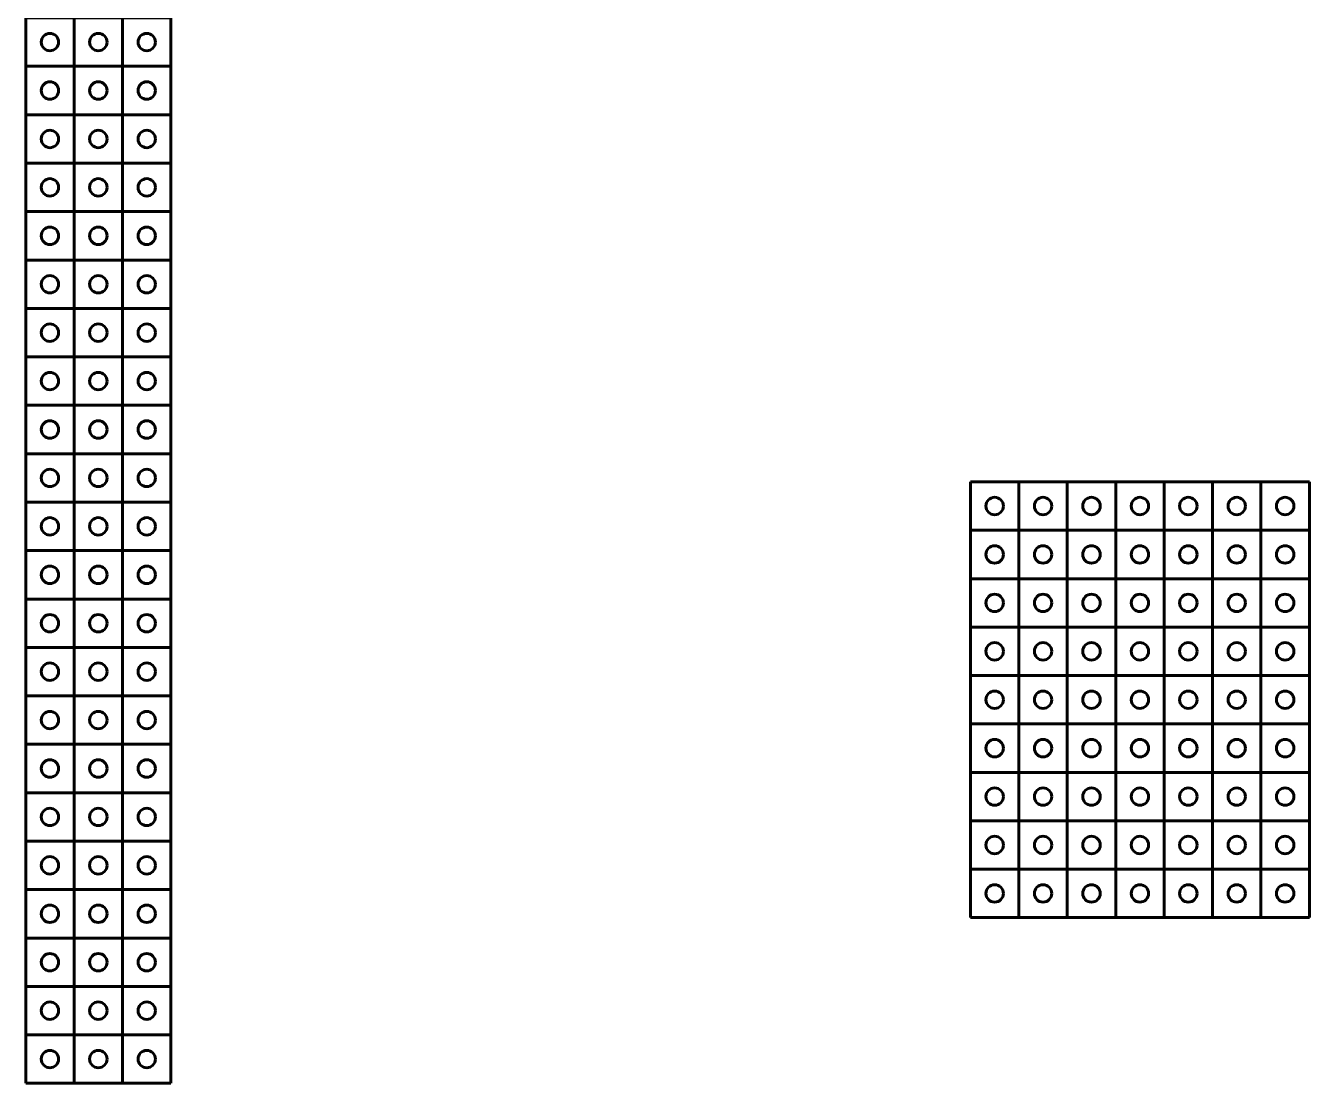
# Model space of a CAD drawing. Header units: millimetres. Extents: x -1927 to 2668, y -5887 to -3281.
# Drawn here: x 1338 to 2664, y -5471 to -4379 of the extents above; entities that cross this region are included whole.
import ezdxf

# ---------------------------------------------------------------- set-up
doc = ezdxf.new("R2010")
doc.units = ezdxf.units.MM
doc.linetypes.add('K5LT_BASIC', pattern=[0])

# ---------------------------------------------------------------- blocks, each defined once
blk = doc.blocks.new('U797')
at = {"color": 150, "linetype": 'K5LT_BASIC', "lineweight": 60, "true_color": 0x0080ff}
for p, q in [((1488, -3370.7), (1338, -3370.7)), ((1338, -3370.7), (1338, -5470.7)), ((1488, -5470.7), (1488, -3370.7)), ((1338, -5470.7), (1488, -5470.7))]:
    blk.add_line(p, q, dxfattribs=at)
blk = doc.blocks.new('U798')
at = {"color": 150, "linetype": 'K5LT_BASIC', "lineweight": 60, "true_color": 0x0080ff}
for p, q in [((1388, -5420.7), (1338, -5420.7)), ((1338, -5420.7), (1338, -5470.7)), ((1388, -5470.7), (1388, -5420.7)), ((1338, -5470.7), (1388, -5470.7))]:
    blk.add_line(p, q, dxfattribs=at)
blk = doc.blocks.new('U799')
at = {"color": 150, "linetype": 'K5LT_BASIC', "lineweight": 60, "true_color": 0x0080ff}
for p, q in [((1388, -5370.7), (1338, -5370.7)), ((1338, -5370.7), (1338, -5420.7)), ((1388, -5420.7), (1388, -5370.7)), ((1338, -5420.7), (1388, -5420.7))]:
    blk.add_line(p, q, dxfattribs=at)
blk = doc.blocks.new('U800')
at = {"color": 150, "linetype": 'K5LT_BASIC', "lineweight": 60, "true_color": 0x0080ff}
for p, q in [((1388, -5320.7), (1338, -5320.7)), ((1338, -5320.7), (1338, -5370.7)), ((1388, -5370.7), (1388, -5320.7)), ((1338, -5370.7), (1388, -5370.7))]:
    blk.add_line(p, q, dxfattribs=at)
blk = doc.blocks.new('U801')
at = {"color": 150, "linetype": 'K5LT_BASIC', "lineweight": 60, "true_color": 0x0080ff}
for p, q in [((1388, -5270.7), (1338, -5270.7)), ((1338, -5270.7), (1338, -5320.7)), ((1388, -5320.7), (1388, -5270.7)), ((1338, -5320.7), (1388, -5320.7))]:
    blk.add_line(p, q, dxfattribs=at)
blk = doc.blocks.new('U802')
at = {"color": 150, "linetype": 'K5LT_BASIC', "lineweight": 60, "true_color": 0x0080ff}
for p, q in [((1388, -5220.7), (1338, -5220.7)), ((1338, -5220.7), (1338, -5270.7)), ((1388, -5270.7), (1388, -5220.7)), ((1338, -5270.7), (1388, -5270.7))]:
    blk.add_line(p, q, dxfattribs=at)
blk = doc.blocks.new('U803')
at = {"color": 150, "linetype": 'K5LT_BASIC', "lineweight": 60, "true_color": 0x0080ff}
for p, q in [((1388, -5170.7), (1338, -5170.7)), ((1338, -5170.7), (1338, -5220.7)), ((1388, -5220.7), (1388, -5170.7)), ((1338, -5220.7), (1388, -5220.7))]:
    blk.add_line(p, q, dxfattribs=at)
blk = doc.blocks.new('U804')
at = {"color": 150, "linetype": 'K5LT_BASIC', "lineweight": 60, "true_color": 0x0080ff}
for p, q in [((1388, -5120.7), (1338, -5120.7)), ((1338, -5120.7), (1338, -5170.7)), ((1388, -5170.7), (1388, -5120.7)), ((1338, -5170.7), (1388, -5170.7))]:
    blk.add_line(p, q, dxfattribs=at)
blk = doc.blocks.new('U805')
at = {"color": 150, "linetype": 'K5LT_BASIC', "lineweight": 60, "true_color": 0x0080ff}
for p, q in [((1388, -5070.7), (1338, -5070.7)), ((1338, -5070.7), (1338, -5120.7)), ((1388, -5120.7), (1388, -5070.7)), ((1338, -5120.7), (1388, -5120.7))]:
    blk.add_line(p, q, dxfattribs=at)
blk = doc.blocks.new('U806')
at = {"color": 150, "linetype": 'K5LT_BASIC', "lineweight": 60, "true_color": 0x0080ff}
for p, q in [((1388, -5020.7), (1338, -5020.7)), ((1338, -5020.7), (1338, -5070.7)), ((1388, -5070.7), (1388, -5020.7)), ((1338, -5070.7), (1388, -5070.7))]:
    blk.add_line(p, q, dxfattribs=at)
blk = doc.blocks.new('U807')
at = {"color": 150, "linetype": 'K5LT_BASIC', "lineweight": 60, "true_color": 0x0080ff}
for p, q in [((1388, -4970.7), (1338, -4970.7)), ((1338, -4970.7), (1338, -5020.7)), ((1388, -5020.7), (1388, -4970.7)), ((1338, -5020.7), (1388, -5020.7))]:
    blk.add_line(p, q, dxfattribs=at)
blk = doc.blocks.new('U808')
at = {"color": 150, "linetype": 'K5LT_BASIC', "lineweight": 60, "true_color": 0x0080ff}
for p, q in [((1388, -4920.7), (1338, -4920.7)), ((1338, -4920.7), (1338, -4970.7)), ((1388, -4970.7), (1388, -4920.7)), ((1338, -4970.7), (1388, -4970.7))]:
    blk.add_line(p, q, dxfattribs=at)
blk = doc.blocks.new('U809')
at = {"color": 150, "linetype": 'K5LT_BASIC', "lineweight": 60, "true_color": 0x0080ff}
for p, q in [((1388, -4870.7), (1338, -4870.7)), ((1338, -4870.7), (1338, -4920.7)), ((1388, -4920.7), (1388, -4870.7)), ((1338, -4920.7), (1388, -4920.7))]:
    blk.add_line(p, q, dxfattribs=at)
blk = doc.blocks.new('U810')
at = {"color": 150, "linetype": 'K5LT_BASIC', "lineweight": 60, "true_color": 0x0080ff}
for p, q in [((1388, -4820.7), (1338, -4820.7)), ((1338, -4820.7), (1338, -4870.7)), ((1388, -4870.7), (1388, -4820.7)), ((1338, -4870.7), (1388, -4870.7))]:
    blk.add_line(p, q, dxfattribs=at)
blk = doc.blocks.new('U811')
at = {"color": 150, "linetype": 'K5LT_BASIC', "lineweight": 60, "true_color": 0x0080ff}
for p, q in [((1388, -4770.7), (1338, -4770.7)), ((1338, -4770.7), (1338, -4820.7)), ((1388, -4820.7), (1388, -4770.7)), ((1338, -4820.7), (1388, -4820.7))]:
    blk.add_line(p, q, dxfattribs=at)
blk = doc.blocks.new('U812')
at = {"color": 150, "linetype": 'K5LT_BASIC', "lineweight": 60, "true_color": 0x0080ff}
for p, q in [((1388, -4720.7), (1338, -4720.7)), ((1338, -4720.7), (1338, -4770.7)), ((1388, -4770.7), (1388, -4720.7)), ((1338, -4770.7), (1388, -4770.7))]:
    blk.add_line(p, q, dxfattribs=at)
blk = doc.blocks.new('U813')
at = {"color": 150, "linetype": 'K5LT_BASIC', "lineweight": 60, "true_color": 0x0080ff}
for p, q in [((1388, -4670.7), (1338, -4670.7)), ((1338, -4670.7), (1338, -4720.7)), ((1388, -4720.7), (1388, -4670.7)), ((1338, -4720.7), (1388, -4720.7))]:
    blk.add_line(p, q, dxfattribs=at)
blk = doc.blocks.new('U814')
at = {"color": 150, "linetype": 'K5LT_BASIC', "lineweight": 60, "true_color": 0x0080ff}
for p, q in [((1388, -4620.7), (1338, -4620.7)), ((1338, -4620.7), (1338, -4670.7)), ((1388, -4670.7), (1388, -4620.7)), ((1338, -4670.7), (1388, -4670.7))]:
    blk.add_line(p, q, dxfattribs=at)
blk = doc.blocks.new('U815')
at = {"color": 150, "linetype": 'K5LT_BASIC', "lineweight": 60, "true_color": 0x0080ff}
for p, q in [((1388, -4570.7), (1338, -4570.7)), ((1338, -4570.7), (1338, -4620.7)), ((1388, -4620.7), (1388, -4570.7)), ((1338, -4620.7), (1388, -4620.7))]:
    blk.add_line(p, q, dxfattribs=at)
blk = doc.blocks.new('U816')
at = {"color": 150, "linetype": 'K5LT_BASIC', "lineweight": 60, "true_color": 0x0080ff}
for p, q in [((1388, -4520.7), (1338, -4520.7)), ((1338, -4520.7), (1338, -4570.7)), ((1388, -4570.7), (1388, -4520.7)), ((1338, -4570.7), (1388, -4570.7))]:
    blk.add_line(p, q, dxfattribs=at)
blk = doc.blocks.new('U817')
at = {"color": 150, "linetype": 'K5LT_BASIC', "lineweight": 60, "true_color": 0x0080ff}
for p, q in [((1388, -4470.7), (1338, -4470.7)), ((1338, -4470.7), (1338, -4520.7)), ((1388, -4520.7), (1388, -4470.7)), ((1338, -4520.7), (1388, -4520.7))]:
    blk.add_line(p, q, dxfattribs=at)
blk = doc.blocks.new('U818')
at = {"color": 150, "linetype": 'K5LT_BASIC', "lineweight": 60, "true_color": 0x0080ff}
for p, q in [((1388, -4420.7), (1338, -4420.7)), ((1338, -4420.7), (1338, -4470.7)), ((1388, -4470.7), (1388, -4420.7)), ((1338, -4470.7), (1388, -4470.7))]:
    blk.add_line(p, q, dxfattribs=at)
blk = doc.blocks.new('U819')
at = {"color": 150, "linetype": 'K5LT_BASIC', "lineweight": 60, "true_color": 0x0080ff}
for p, q in [((1388, -4370.7), (1338, -4370.7)), ((1338, -4370.7), (1338, -4420.7)), ((1388, -4420.7), (1388, -4370.7)), ((1338, -4420.7), (1388, -4420.7))]:
    blk.add_line(p, q, dxfattribs=at)
blk = doc.blocks.new('U840')
at = {"color": 150, "linetype": 'K5LT_BASIC', "lineweight": 60, "true_color": 0x0080ff}
for p, q in [((1438, -5420.7), (1388, -5420.7)), ((1388, -5420.7), (1388, -5470.7)), ((1438, -5470.7), (1438, -5420.7)), ((1388, -5470.7), (1438, -5470.7))]:
    blk.add_line(p, q, dxfattribs=at)
blk = doc.blocks.new('U841')
at = {"color": 150, "linetype": 'K5LT_BASIC', "lineweight": 60, "true_color": 0x0080ff}
for p, q in [((1438, -5370.7), (1388, -5370.7)), ((1388, -5370.7), (1388, -5420.7)), ((1438, -5420.7), (1438, -5370.7)), ((1388, -5420.7), (1438, -5420.7))]:
    blk.add_line(p, q, dxfattribs=at)
blk = doc.blocks.new('U842')
at = {"color": 150, "linetype": 'K5LT_BASIC', "lineweight": 60, "true_color": 0x0080ff}
for p, q in [((1438, -5320.7), (1388, -5320.7)), ((1388, -5320.7), (1388, -5370.7)), ((1438, -5370.7), (1438, -5320.7)), ((1388, -5370.7), (1438, -5370.7))]:
    blk.add_line(p, q, dxfattribs=at)
blk = doc.blocks.new('U843')
at = {"color": 150, "linetype": 'K5LT_BASIC', "lineweight": 60, "true_color": 0x0080ff}
for p, q in [((1438, -5270.7), (1388, -5270.7)), ((1388, -5270.7), (1388, -5320.7)), ((1438, -5320.7), (1438, -5270.7)), ((1388, -5320.7), (1438, -5320.7))]:
    blk.add_line(p, q, dxfattribs=at)
blk = doc.blocks.new('U844')
at = {"color": 150, "linetype": 'K5LT_BASIC', "lineweight": 60, "true_color": 0x0080ff}
for p, q in [((1438, -5220.7), (1388, -5220.7)), ((1388, -5220.7), (1388, -5270.7)), ((1438, -5270.7), (1438, -5220.7)), ((1388, -5270.7), (1438, -5270.7))]:
    blk.add_line(p, q, dxfattribs=at)
blk = doc.blocks.new('U845')
at = {"color": 150, "linetype": 'K5LT_BASIC', "lineweight": 60, "true_color": 0x0080ff}
for p, q in [((1438, -5170.7), (1388, -5170.7)), ((1388, -5170.7), (1388, -5220.7)), ((1438, -5220.7), (1438, -5170.7)), ((1388, -5220.7), (1438, -5220.7))]:
    blk.add_line(p, q, dxfattribs=at)
blk = doc.blocks.new('U846')
at = {"color": 150, "linetype": 'K5LT_BASIC', "lineweight": 60, "true_color": 0x0080ff}
for p, q in [((1438, -5120.7), (1388, -5120.7)), ((1388, -5120.7), (1388, -5170.7)), ((1438, -5170.7), (1438, -5120.7)), ((1388, -5170.7), (1438, -5170.7))]:
    blk.add_line(p, q, dxfattribs=at)
blk = doc.blocks.new('U847')
at = {"color": 150, "linetype": 'K5LT_BASIC', "lineweight": 60, "true_color": 0x0080ff}
for p, q in [((1438, -5070.7), (1388, -5070.7)), ((1388, -5070.7), (1388, -5120.7)), ((1438, -5120.7), (1438, -5070.7)), ((1388, -5120.7), (1438, -5120.7))]:
    blk.add_line(p, q, dxfattribs=at)
blk = doc.blocks.new('U848')
at = {"color": 150, "linetype": 'K5LT_BASIC', "lineweight": 60, "true_color": 0x0080ff}
for p, q in [((1438, -5020.7), (1388, -5020.7)), ((1388, -5020.7), (1388, -5070.7)), ((1438, -5070.7), (1438, -5020.7)), ((1388, -5070.7), (1438, -5070.7))]:
    blk.add_line(p, q, dxfattribs=at)
blk = doc.blocks.new('U849')
at = {"color": 150, "linetype": 'K5LT_BASIC', "lineweight": 60, "true_color": 0x0080ff}
for p, q in [((1438, -4970.7), (1388, -4970.7)), ((1388, -4970.7), (1388, -5020.7)), ((1438, -5020.7), (1438, -4970.7)), ((1388, -5020.7), (1438, -5020.7))]:
    blk.add_line(p, q, dxfattribs=at)
blk = doc.blocks.new('U850')
at = {"color": 150, "linetype": 'K5LT_BASIC', "lineweight": 60, "true_color": 0x0080ff}
for p, q in [((1438, -4920.7), (1388, -4920.7)), ((1388, -4920.7), (1388, -4970.7)), ((1438, -4970.7), (1438, -4920.7)), ((1388, -4970.7), (1438, -4970.7))]:
    blk.add_line(p, q, dxfattribs=at)
blk = doc.blocks.new('U851')
at = {"color": 150, "linetype": 'K5LT_BASIC', "lineweight": 60, "true_color": 0x0080ff}
for p, q in [((1438, -4870.7), (1388, -4870.7)), ((1388, -4870.7), (1388, -4920.7)), ((1438, -4920.7), (1438, -4870.7)), ((1388, -4920.7), (1438, -4920.7))]:
    blk.add_line(p, q, dxfattribs=at)
blk = doc.blocks.new('U852')
at = {"color": 150, "linetype": 'K5LT_BASIC', "lineweight": 60, "true_color": 0x0080ff}
for p, q in [((1438, -4820.7), (1388, -4820.7)), ((1388, -4820.7), (1388, -4870.7)), ((1438, -4870.7), (1438, -4820.7)), ((1388, -4870.7), (1438, -4870.7))]:
    blk.add_line(p, q, dxfattribs=at)
blk = doc.blocks.new('U853')
at = {"color": 150, "linetype": 'K5LT_BASIC', "lineweight": 60, "true_color": 0x0080ff}
for p, q in [((1438, -4770.7), (1388, -4770.7)), ((1388, -4770.7), (1388, -4820.7)), ((1438, -4820.7), (1438, -4770.7)), ((1388, -4820.7), (1438, -4820.7))]:
    blk.add_line(p, q, dxfattribs=at)
blk = doc.blocks.new('U854')
at = {"color": 150, "linetype": 'K5LT_BASIC', "lineweight": 60, "true_color": 0x0080ff}
for p, q in [((1438, -4720.7), (1388, -4720.7)), ((1388, -4720.7), (1388, -4770.7)), ((1438, -4770.7), (1438, -4720.7)), ((1388, -4770.7), (1438, -4770.7))]:
    blk.add_line(p, q, dxfattribs=at)
blk = doc.blocks.new('U855')
at = {"color": 150, "linetype": 'K5LT_BASIC', "lineweight": 60, "true_color": 0x0080ff}
for p, q in [((1438, -4670.7), (1388, -4670.7)), ((1388, -4670.7), (1388, -4720.7)), ((1438, -4720.7), (1438, -4670.7)), ((1388, -4720.7), (1438, -4720.7))]:
    blk.add_line(p, q, dxfattribs=at)
blk = doc.blocks.new('U856')
at = {"color": 150, "linetype": 'K5LT_BASIC', "lineweight": 60, "true_color": 0x0080ff}
for p, q in [((1438, -4620.7), (1388, -4620.7)), ((1388, -4620.7), (1388, -4670.7)), ((1438, -4670.7), (1438, -4620.7)), ((1388, -4670.7), (1438, -4670.7))]:
    blk.add_line(p, q, dxfattribs=at)
blk = doc.blocks.new('U857')
at = {"color": 150, "linetype": 'K5LT_BASIC', "lineweight": 60, "true_color": 0x0080ff}
for p, q in [((1438, -4570.7), (1388, -4570.7)), ((1388, -4570.7), (1388, -4620.7)), ((1438, -4620.7), (1438, -4570.7)), ((1388, -4620.7), (1438, -4620.7))]:
    blk.add_line(p, q, dxfattribs=at)
blk = doc.blocks.new('U858')
at = {"color": 150, "linetype": 'K5LT_BASIC', "lineweight": 60, "true_color": 0x0080ff}
for p, q in [((1438, -4520.7), (1388, -4520.7)), ((1388, -4520.7), (1388, -4570.7)), ((1438, -4570.7), (1438, -4520.7)), ((1388, -4570.7), (1438, -4570.7))]:
    blk.add_line(p, q, dxfattribs=at)
blk = doc.blocks.new('U859')
at = {"color": 150, "linetype": 'K5LT_BASIC', "lineweight": 60, "true_color": 0x0080ff}
for p, q in [((1438, -4470.7), (1388, -4470.7)), ((1388, -4470.7), (1388, -4520.7)), ((1438, -4520.7), (1438, -4470.7)), ((1388, -4520.7), (1438, -4520.7))]:
    blk.add_line(p, q, dxfattribs=at)
blk = doc.blocks.new('U860')
at = {"color": 150, "linetype": 'K5LT_BASIC', "lineweight": 60, "true_color": 0x0080ff}
for p, q in [((1438, -4420.7), (1388, -4420.7)), ((1388, -4420.7), (1388, -4470.7)), ((1438, -4470.7), (1438, -4420.7)), ((1388, -4470.7), (1438, -4470.7))]:
    blk.add_line(p, q, dxfattribs=at)
blk = doc.blocks.new('U861')
at = {"color": 150, "linetype": 'K5LT_BASIC', "lineweight": 60, "true_color": 0x0080ff}
for p, q in [((1438, -4370.7), (1388, -4370.7)), ((1388, -4370.7), (1388, -4420.7)), ((1438, -4420.7), (1438, -4370.7)), ((1388, -4420.7), (1438, -4420.7))]:
    blk.add_line(p, q, dxfattribs=at)
blk = doc.blocks.new('U882')
at = {"color": 150, "linetype": 'K5LT_BASIC', "lineweight": 60, "true_color": 0x0080ff}
for p, q in [((1488, -5370.7), (1438, -5370.7)), ((1438, -5370.7), (1438, -5420.7)), ((1488, -5420.7), (1488, -5370.7)), ((1438, -5420.7), (1488, -5420.7))]:
    blk.add_line(p, q, dxfattribs=at)
blk = doc.blocks.new('U883')
at = {"color": 150, "linetype": 'K5LT_BASIC', "lineweight": 60, "true_color": 0x0080ff}
for p, q in [((1488, -5320.7), (1438, -5320.7)), ((1438, -5320.7), (1438, -5370.7)), ((1488, -5370.7), (1488, -5320.7)), ((1438, -5370.7), (1488, -5370.7))]:
    blk.add_line(p, q, dxfattribs=at)
blk = doc.blocks.new('U884')
at = {"color": 150, "linetype": 'K5LT_BASIC', "lineweight": 60, "true_color": 0x0080ff}
for p, q in [((1488, -5270.7), (1438, -5270.7)), ((1438, -5270.7), (1438, -5320.7)), ((1488, -5320.7), (1488, -5270.7)), ((1438, -5320.7), (1488, -5320.7))]:
    blk.add_line(p, q, dxfattribs=at)
blk = doc.blocks.new('U885')
at = {"color": 150, "linetype": 'K5LT_BASIC', "lineweight": 60, "true_color": 0x0080ff}
for p, q in [((1488, -5220.7), (1438, -5220.7)), ((1438, -5220.7), (1438, -5270.7)), ((1488, -5270.7), (1488, -5220.7)), ((1438, -5270.7), (1488, -5270.7))]:
    blk.add_line(p, q, dxfattribs=at)
blk = doc.blocks.new('U886')
at = {"color": 150, "linetype": 'K5LT_BASIC', "lineweight": 60, "true_color": 0x0080ff}
for p, q in [((1488, -5170.7), (1438, -5170.7)), ((1438, -5170.7), (1438, -5220.7)), ((1488, -5220.7), (1488, -5170.7)), ((1438, -5220.7), (1488, -5220.7))]:
    blk.add_line(p, q, dxfattribs=at)
blk = doc.blocks.new('U887')
at = {"color": 150, "linetype": 'K5LT_BASIC', "lineweight": 60, "true_color": 0x0080ff}
for p, q in [((1488, -5120.7), (1438, -5120.7)), ((1438, -5120.7), (1438, -5170.7)), ((1488, -5170.7), (1488, -5120.7)), ((1438, -5170.7), (1488, -5170.7))]:
    blk.add_line(p, q, dxfattribs=at)
blk = doc.blocks.new('U888')
at = {"color": 150, "linetype": 'K5LT_BASIC', "lineweight": 60, "true_color": 0x0080ff}
for p, q in [((1488, -5070.7), (1438, -5070.7)), ((1438, -5070.7), (1438, -5120.7)), ((1488, -5120.7), (1488, -5070.7)), ((1438, -5120.7), (1488, -5120.7))]:
    blk.add_line(p, q, dxfattribs=at)
blk = doc.blocks.new('U889')
at = {"color": 150, "linetype": 'K5LT_BASIC', "lineweight": 60, "true_color": 0x0080ff}
for p, q in [((1488, -5020.7), (1438, -5020.7)), ((1438, -5020.7), (1438, -5070.7)), ((1488, -5070.7), (1488, -5020.7)), ((1438, -5070.7), (1488, -5070.7))]:
    blk.add_line(p, q, dxfattribs=at)
blk = doc.blocks.new('U890')
at = {"color": 150, "linetype": 'K5LT_BASIC', "lineweight": 60, "true_color": 0x0080ff}
for p, q in [((1488, -4970.7), (1438, -4970.7)), ((1438, -4970.7), (1438, -5020.7)), ((1488, -5020.7), (1488, -4970.7)), ((1438, -5020.7), (1488, -5020.7))]:
    blk.add_line(p, q, dxfattribs=at)
blk = doc.blocks.new('U891')
at = {"color": 150, "linetype": 'K5LT_BASIC', "lineweight": 60, "true_color": 0x0080ff}
for p, q in [((1488, -4920.7), (1438, -4920.7)), ((1438, -4920.7), (1438, -4970.7)), ((1488, -4970.7), (1488, -4920.7)), ((1438, -4970.7), (1488, -4970.7))]:
    blk.add_line(p, q, dxfattribs=at)
blk = doc.blocks.new('U892')
at = {"color": 150, "linetype": 'K5LT_BASIC', "lineweight": 60, "true_color": 0x0080ff}
for p, q in [((1488, -4870.7), (1438, -4870.7)), ((1438, -4870.7), (1438, -4920.7)), ((1488, -4920.7), (1488, -4870.7)), ((1438, -4920.7), (1488, -4920.7))]:
    blk.add_line(p, q, dxfattribs=at)
blk = doc.blocks.new('U893')
at = {"color": 150, "linetype": 'K5LT_BASIC', "lineweight": 60, "true_color": 0x0080ff}
for p, q in [((1488, -4820.7), (1438, -4820.7)), ((1438, -4820.7), (1438, -4870.7)), ((1488, -4870.7), (1488, -4820.7)), ((1438, -4870.7), (1488, -4870.7))]:
    blk.add_line(p, q, dxfattribs=at)
blk = doc.blocks.new('U894')
at = {"color": 150, "linetype": 'K5LT_BASIC', "lineweight": 60, "true_color": 0x0080ff}
for p, q in [((1488, -4770.7), (1438, -4770.7)), ((1438, -4770.7), (1438, -4820.7)), ((1488, -4820.7), (1488, -4770.7)), ((1438, -4820.7), (1488, -4820.7))]:
    blk.add_line(p, q, dxfattribs=at)
blk = doc.blocks.new('U895')
at = {"color": 150, "linetype": 'K5LT_BASIC', "lineweight": 60, "true_color": 0x0080ff}
for p, q in [((1488, -4720.7), (1438, -4720.7)), ((1438, -4720.7), (1438, -4770.7)), ((1488, -4770.7), (1488, -4720.7)), ((1438, -4770.7), (1488, -4770.7))]:
    blk.add_line(p, q, dxfattribs=at)
blk = doc.blocks.new('U896')
at = {"color": 150, "linetype": 'K5LT_BASIC', "lineweight": 60, "true_color": 0x0080ff}
for p, q in [((1488, -4670.7), (1438, -4670.7)), ((1438, -4670.7), (1438, -4720.7)), ((1488, -4720.7), (1488, -4670.7)), ((1438, -4720.7), (1488, -4720.7))]:
    blk.add_line(p, q, dxfattribs=at)
blk = doc.blocks.new('U897')
at = {"color": 150, "linetype": 'K5LT_BASIC', "lineweight": 60, "true_color": 0x0080ff}
for p, q in [((1488, -4620.7), (1438, -4620.7)), ((1438, -4620.7), (1438, -4670.7)), ((1488, -4670.7), (1488, -4620.7)), ((1438, -4670.7), (1488, -4670.7))]:
    blk.add_line(p, q, dxfattribs=at)
blk = doc.blocks.new('U898')
at = {"color": 150, "linetype": 'K5LT_BASIC', "lineweight": 60, "true_color": 0x0080ff}
for p, q in [((1488, -4570.7), (1438, -4570.7)), ((1438, -4570.7), (1438, -4620.7)), ((1488, -4620.7), (1488, -4570.7)), ((1438, -4620.7), (1488, -4620.7))]:
    blk.add_line(p, q, dxfattribs=at)
blk = doc.blocks.new('U899')
at = {"color": 150, "linetype": 'K5LT_BASIC', "lineweight": 60, "true_color": 0x0080ff}
for p, q in [((1488, -4520.7), (1438, -4520.7)), ((1438, -4520.7), (1438, -4570.7)), ((1488, -4570.7), (1488, -4520.7)), ((1438, -4570.7), (1488, -4570.7))]:
    blk.add_line(p, q, dxfattribs=at)
blk = doc.blocks.new('U900')
at = {"color": 150, "linetype": 'K5LT_BASIC', "lineweight": 60, "true_color": 0x0080ff}
for p, q in [((1488, -4470.7), (1438, -4470.7)), ((1438, -4470.7), (1438, -4520.7)), ((1488, -4520.7), (1488, -4470.7)), ((1438, -4520.7), (1488, -4520.7))]:
    blk.add_line(p, q, dxfattribs=at)
blk = doc.blocks.new('U901')
at = {"color": 150, "linetype": 'K5LT_BASIC', "lineweight": 60, "true_color": 0x0080ff}
for p, q in [((1488, -4420.7), (1438, -4420.7)), ((1438, -4420.7), (1438, -4470.7)), ((1488, -4470.7), (1488, -4420.7)), ((1438, -4470.7), (1488, -4470.7))]:
    blk.add_line(p, q, dxfattribs=at)
blk = doc.blocks.new('U902')
at = {"color": 150, "linetype": 'K5LT_BASIC', "lineweight": 60, "true_color": 0x0080ff}
for p, q in [((1488, -4370.7), (1438, -4370.7)), ((1438, -4370.7), (1438, -4420.7)), ((1488, -4420.7), (1488, -4370.7)), ((1438, -4420.7), (1488, -4420.7))]:
    blk.add_line(p, q, dxfattribs=at)
blk = doc.blocks.new('U1073')
at = {"color": 150, "linetype": 'K5LT_BASIC', "lineweight": 60, "true_color": 0x0080ff}
for p, q in [((2363.6, -5249.7), (2313.6, -5249.7)), ((2313.6, -5249.7), (2313.6, -5299.7)), ((2363.6, -5299.7), (2363.6, -5249.7)), ((2313.6, -5299.7), (2363.6, -5299.7))]:
    blk.add_line(p, q, dxfattribs=at)
blk = doc.blocks.new('U1074')
at = {"color": 150, "linetype": 'K5LT_BASIC', "lineweight": 60, "true_color": 0x0080ff}
for p, q in [((2363.6, -5199.7), (2313.6, -5199.7)), ((2313.6, -5199.7), (2313.6, -5249.7)), ((2363.6, -5249.7), (2363.6, -5199.7)), ((2313.6, -5249.7), (2363.6, -5249.7))]:
    blk.add_line(p, q, dxfattribs=at)
blk = doc.blocks.new('U1075')
at = {"color": 150, "linetype": 'K5LT_BASIC', "lineweight": 60, "true_color": 0x0080ff}
for p, q in [((2363.6, -5149.7), (2313.6, -5149.7)), ((2313.6, -5149.7), (2313.6, -5199.7)), ((2363.6, -5199.7), (2363.6, -5149.7)), ((2313.6, -5199.7), (2363.6, -5199.7))]:
    blk.add_line(p, q, dxfattribs=at)
blk = doc.blocks.new('U1076')
at = {"color": 150, "linetype": 'K5LT_BASIC', "lineweight": 60, "true_color": 0x0080ff}
for p, q in [((2363.6, -5099.7), (2313.6, -5099.7)), ((2313.6, -5099.7), (2313.6, -5149.7)), ((2363.6, -5149.7), (2363.6, -5099.7)), ((2313.6, -5149.7), (2363.6, -5149.7))]:
    blk.add_line(p, q, dxfattribs=at)
blk = doc.blocks.new('U1077')
at = {"color": 150, "linetype": 'K5LT_BASIC', "lineweight": 60, "true_color": 0x0080ff}
for p, q in [((2363.6, -5049.7), (2313.6, -5049.7)), ((2313.6, -5049.7), (2313.6, -5099.7)), ((2363.6, -5099.7), (2363.6, -5049.7)), ((2313.6, -5099.7), (2363.6, -5099.7))]:
    blk.add_line(p, q, dxfattribs=at)
blk = doc.blocks.new('U1078')
at = {"color": 150, "linetype": 'K5LT_BASIC', "lineweight": 60, "true_color": 0x0080ff}
for p, q in [((2363.6, -4999.7), (2313.6, -4999.7)), ((2313.6, -4999.7), (2313.6, -5049.7)), ((2363.6, -5049.7), (2363.6, -4999.7)), ((2313.6, -5049.7), (2363.6, -5049.7))]:
    blk.add_line(p, q, dxfattribs=at)
blk = doc.blocks.new('U1079')
at = {"color": 150, "linetype": 'K5LT_BASIC', "lineweight": 60, "true_color": 0x0080ff}
for p, q in [((2363.6, -4949.7), (2313.6, -4949.7)), ((2313.6, -4949.7), (2313.6, -4999.7)), ((2363.6, -4999.7), (2363.6, -4949.7)), ((2313.6, -4999.7), (2363.6, -4999.7))]:
    blk.add_line(p, q, dxfattribs=at)
blk = doc.blocks.new('U1080')
at = {"color": 150, "linetype": 'K5LT_BASIC', "lineweight": 60, "true_color": 0x0080ff}
for p, q in [((2363.6, -4899.7), (2313.6, -4899.7)), ((2313.6, -4899.7), (2313.6, -4949.7)), ((2363.6, -4949.7), (2363.6, -4899.7)), ((2313.6, -4949.7), (2363.6, -4949.7))]:
    blk.add_line(p, q, dxfattribs=at)
blk = doc.blocks.new('U1081')
at = {"color": 150, "linetype": 'K5LT_BASIC', "lineweight": 60, "true_color": 0x0080ff}
for p, q in [((2363.6, -4849.7), (2313.6, -4849.7)), ((2313.6, -4849.7), (2313.6, -4899.7)), ((2363.6, -4899.7), (2363.6, -4849.7)), ((2313.6, -4899.7), (2363.6, -4899.7))]:
    blk.add_line(p, q, dxfattribs=at)
blk = doc.blocks.new('U1082')
at = {"color": 150, "linetype": 'K5LT_BASIC', "lineweight": 60, "true_color": 0x0080ff}
for p, q in [((2413.6, -5249.7), (2363.6, -5249.7)), ((2363.6, -5249.7), (2363.6, -5299.7)), ((2413.6, -5299.7), (2413.6, -5249.7)), ((2363.6, -5299.7), (2413.6, -5299.7))]:
    blk.add_line(p, q, dxfattribs=at)
blk = doc.blocks.new('U1083')
at = {"color": 150, "linetype": 'K5LT_BASIC', "lineweight": 60, "true_color": 0x0080ff}
for p, q in [((2413.6, -5199.7), (2363.6, -5199.7)), ((2363.6, -5199.7), (2363.6, -5249.7)), ((2413.6, -5249.7), (2413.6, -5199.7)), ((2363.6, -5249.7), (2413.6, -5249.7))]:
    blk.add_line(p, q, dxfattribs=at)
blk = doc.blocks.new('U1084')
at = {"color": 150, "linetype": 'K5LT_BASIC', "lineweight": 60, "true_color": 0x0080ff}
for p, q in [((2413.6, -5149.7), (2363.6, -5149.7)), ((2363.6, -5149.7), (2363.6, -5199.7)), ((2413.6, -5199.7), (2413.6, -5149.7)), ((2363.6, -5199.7), (2413.6, -5199.7))]:
    blk.add_line(p, q, dxfattribs=at)
blk = doc.blocks.new('U1085')
at = {"color": 150, "linetype": 'K5LT_BASIC', "lineweight": 60, "true_color": 0x0080ff}
for p, q in [((2413.6, -5099.7), (2363.6, -5099.7)), ((2363.6, -5099.7), (2363.6, -5149.7)), ((2413.6, -5149.7), (2413.6, -5099.7)), ((2363.6, -5149.7), (2413.6, -5149.7))]:
    blk.add_line(p, q, dxfattribs=at)
blk = doc.blocks.new('U1086')
at = {"color": 150, "linetype": 'K5LT_BASIC', "lineweight": 60, "true_color": 0x0080ff}
for p, q in [((2413.6, -5049.7), (2363.6, -5049.7)), ((2363.6, -5049.7), (2363.6, -5099.7)), ((2413.6, -5099.7), (2413.6, -5049.7)), ((2363.6, -5099.7), (2413.6, -5099.7))]:
    blk.add_line(p, q, dxfattribs=at)
blk = doc.blocks.new('U1087')
at = {"color": 150, "linetype": 'K5LT_BASIC', "lineweight": 60, "true_color": 0x0080ff}
for p, q in [((2413.6, -4999.7), (2363.6, -4999.7)), ((2363.6, -4999.7), (2363.6, -5049.7)), ((2413.6, -5049.7), (2413.6, -4999.7)), ((2363.6, -5049.7), (2413.6, -5049.7))]:
    blk.add_line(p, q, dxfattribs=at)
blk = doc.blocks.new('U1088')
at = {"color": 150, "linetype": 'K5LT_BASIC', "lineweight": 60, "true_color": 0x0080ff}
for p, q in [((2413.6, -4949.7), (2363.6, -4949.7)), ((2363.6, -4949.7), (2363.6, -4999.7)), ((2413.6, -4999.7), (2413.6, -4949.7)), ((2363.6, -4999.7), (2413.6, -4999.7))]:
    blk.add_line(p, q, dxfattribs=at)
blk = doc.blocks.new('U1089')
at = {"color": 150, "linetype": 'K5LT_BASIC', "lineweight": 60, "true_color": 0x0080ff}
for p, q in [((2413.6, -4899.7), (2363.6, -4899.7)), ((2363.6, -4899.7), (2363.6, -4949.7)), ((2413.6, -4949.7), (2413.6, -4899.7)), ((2363.6, -4949.7), (2413.6, -4949.7))]:
    blk.add_line(p, q, dxfattribs=at)
blk = doc.blocks.new('U1090')
at = {"color": 150, "linetype": 'K5LT_BASIC', "lineweight": 60, "true_color": 0x0080ff}
for p, q in [((2463.6, -5249.7), (2413.6, -5249.7)), ((2413.6, -5249.7), (2413.6, -5299.7)), ((2463.6, -5299.7), (2463.6, -5249.7)), ((2413.6, -5299.7), (2463.6, -5299.7))]:
    blk.add_line(p, q, dxfattribs=at)
blk = doc.blocks.new('U1091')
at = {"color": 150, "linetype": 'K5LT_BASIC', "lineweight": 60, "true_color": 0x0080ff}
for p, q in [((2463.6, -5199.7), (2413.6, -5199.7)), ((2413.6, -5199.7), (2413.6, -5249.7)), ((2463.6, -5249.7), (2463.6, -5199.7)), ((2413.6, -5249.7), (2463.6, -5249.7))]:
    blk.add_line(p, q, dxfattribs=at)
blk = doc.blocks.new('U1092')
at = {"color": 150, "linetype": 'K5LT_BASIC', "lineweight": 60, "true_color": 0x0080ff}
for p, q in [((2463.6, -5149.7), (2413.6, -5149.7)), ((2413.6, -5149.7), (2413.6, -5199.7)), ((2463.6, -5199.7), (2463.6, -5149.7)), ((2413.6, -5199.7), (2463.6, -5199.7))]:
    blk.add_line(p, q, dxfattribs=at)
blk = doc.blocks.new('U1093')
at = {"color": 150, "linetype": 'K5LT_BASIC', "lineweight": 60, "true_color": 0x0080ff}
for p, q in [((2463.6, -5099.7), (2413.6, -5099.7)), ((2413.6, -5099.7), (2413.6, -5149.7)), ((2463.6, -5149.7), (2463.6, -5099.7)), ((2413.6, -5149.7), (2463.6, -5149.7))]:
    blk.add_line(p, q, dxfattribs=at)
blk = doc.blocks.new('U1094')
at = {"color": 150, "linetype": 'K5LT_BASIC', "lineweight": 60, "true_color": 0x0080ff}
for p, q in [((2463.6, -5049.7), (2413.6, -5049.7)), ((2413.6, -5049.7), (2413.6, -5099.7)), ((2463.6, -5099.7), (2463.6, -5049.7)), ((2413.6, -5099.7), (2463.6, -5099.7))]:
    blk.add_line(p, q, dxfattribs=at)
blk = doc.blocks.new('U1095')
at = {"color": 150, "linetype": 'K5LT_BASIC', "lineweight": 60, "true_color": 0x0080ff}
for p, q in [((2463.6, -4999.7), (2413.6, -4999.7)), ((2413.6, -4999.7), (2413.6, -5049.7)), ((2463.6, -5049.7), (2463.6, -4999.7)), ((2413.6, -5049.7), (2463.6, -5049.7))]:
    blk.add_line(p, q, dxfattribs=at)
blk = doc.blocks.new('U1096')
at = {"color": 150, "linetype": 'K5LT_BASIC', "lineweight": 60, "true_color": 0x0080ff}
for p, q in [((2463.6, -4949.7), (2413.6, -4949.7)), ((2413.6, -4949.7), (2413.6, -4999.7)), ((2463.6, -4999.7), (2463.6, -4949.7)), ((2413.6, -4999.7), (2463.6, -4999.7))]:
    blk.add_line(p, q, dxfattribs=at)
blk = doc.blocks.new('U1097')
at = {"color": 150, "linetype": 'K5LT_BASIC', "lineweight": 60, "true_color": 0x0080ff}
for p, q in [((2463.6, -4899.7), (2413.6, -4899.7)), ((2413.6, -4899.7), (2413.6, -4949.7)), ((2463.6, -4949.7), (2463.6, -4899.7)), ((2413.6, -4949.7), (2463.6, -4949.7))]:
    blk.add_line(p, q, dxfattribs=at)
blk = doc.blocks.new('U1098')
at = {"color": 150, "linetype": 'K5LT_BASIC', "lineweight": 60, "true_color": 0x0080ff}
for p, q in [((2463.6, -4849.7), (2413.6, -4849.7)), ((2413.6, -4849.7), (2413.6, -4899.7)), ((2463.6, -4899.7), (2463.6, -4849.7)), ((2413.6, -4899.7), (2463.6, -4899.7))]:
    blk.add_line(p, q, dxfattribs=at)
blk = doc.blocks.new('U1099')
at = {"color": 150, "linetype": 'K5LT_BASIC', "lineweight": 60, "true_color": 0x0080ff}
for p, q in [((2513.6, -5249.7), (2463.6, -5249.7)), ((2463.6, -5249.7), (2463.6, -5299.7)), ((2513.6, -5299.7), (2513.6, -5249.7)), ((2463.6, -5299.7), (2513.6, -5299.7))]:
    blk.add_line(p, q, dxfattribs=at)
blk = doc.blocks.new('U1100')
at = {"color": 150, "linetype": 'K5LT_BASIC', "lineweight": 60, "true_color": 0x0080ff}
for p, q in [((2513.6, -5199.7), (2463.6, -5199.7)), ((2463.6, -5199.7), (2463.6, -5249.7)), ((2513.6, -5249.7), (2513.6, -5199.7)), ((2463.6, -5249.7), (2513.6, -5249.7))]:
    blk.add_line(p, q, dxfattribs=at)
blk = doc.blocks.new('U1101')
at = {"color": 150, "linetype": 'K5LT_BASIC', "lineweight": 60, "true_color": 0x0080ff}
for p, q in [((2513.6, -5149.7), (2463.6, -5149.7)), ((2463.6, -5149.7), (2463.6, -5199.7)), ((2513.6, -5199.7), (2513.6, -5149.7)), ((2463.6, -5199.7), (2513.6, -5199.7))]:
    blk.add_line(p, q, dxfattribs=at)
blk = doc.blocks.new('U1102')
at = {"color": 150, "linetype": 'K5LT_BASIC', "lineweight": 60, "true_color": 0x0080ff}
for p, q in [((2513.6, -5099.7), (2463.6, -5099.7)), ((2463.6, -5099.7), (2463.6, -5149.7)), ((2513.6, -5149.7), (2513.6, -5099.7)), ((2463.6, -5149.7), (2513.6, -5149.7))]:
    blk.add_line(p, q, dxfattribs=at)
blk = doc.blocks.new('U1103')
at = {"color": 150, "linetype": 'K5LT_BASIC', "lineweight": 60, "true_color": 0x0080ff}
for p, q in [((2513.6, -5049.7), (2463.6, -5049.7)), ((2463.6, -5049.7), (2463.6, -5099.7)), ((2513.6, -5099.7), (2513.6, -5049.7)), ((2463.6, -5099.7), (2513.6, -5099.7))]:
    blk.add_line(p, q, dxfattribs=at)
blk = doc.blocks.new('U1104')
at = {"color": 150, "linetype": 'K5LT_BASIC', "lineweight": 60, "true_color": 0x0080ff}
for p, q in [((2513.6, -4999.7), (2463.6, -4999.7)), ((2463.6, -4999.7), (2463.6, -5049.7)), ((2513.6, -5049.7), (2513.6, -4999.7)), ((2463.6, -5049.7), (2513.6, -5049.7))]:
    blk.add_line(p, q, dxfattribs=at)
blk = doc.blocks.new('U1105')
at = {"color": 150, "linetype": 'K5LT_BASIC', "lineweight": 60, "true_color": 0x0080ff}
for p, q in [((2513.6, -4949.7), (2463.6, -4949.7)), ((2463.6, -4949.7), (2463.6, -4999.7)), ((2513.6, -4999.7), (2513.6, -4949.7)), ((2463.6, -4999.7), (2513.6, -4999.7))]:
    blk.add_line(p, q, dxfattribs=at)
blk = doc.blocks.new('U1106')
at = {"color": 150, "linetype": 'K5LT_BASIC', "lineweight": 60, "true_color": 0x0080ff}
for p, q in [((2513.6, -4899.7), (2463.6, -4899.7)), ((2463.6, -4899.7), (2463.6, -4949.7)), ((2513.6, -4949.7), (2513.6, -4899.7)), ((2463.6, -4949.7), (2513.6, -4949.7))]:
    blk.add_line(p, q, dxfattribs=at)
blk = doc.blocks.new('U1107')
at = {"color": 150, "linetype": 'K5LT_BASIC', "lineweight": 60, "true_color": 0x0080ff}
for p, q in [((2563.6, -5249.7), (2513.6, -5249.7)), ((2513.6, -5249.7), (2513.6, -5299.7)), ((2563.6, -5299.7), (2563.6, -5249.7)), ((2513.6, -5299.7), (2563.6, -5299.7))]:
    blk.add_line(p, q, dxfattribs=at)
blk = doc.blocks.new('U1108')
at = {"color": 150, "linetype": 'K5LT_BASIC', "lineweight": 60, "true_color": 0x0080ff}
for p, q in [((2563.6, -5199.7), (2513.6, -5199.7)), ((2513.6, -5199.7), (2513.6, -5249.7)), ((2563.6, -5249.7), (2563.6, -5199.7)), ((2513.6, -5249.7), (2563.6, -5249.7))]:
    blk.add_line(p, q, dxfattribs=at)
blk = doc.blocks.new('U1109')
at = {"color": 150, "linetype": 'K5LT_BASIC', "lineweight": 60, "true_color": 0x0080ff}
for p, q in [((2563.6, -5149.7), (2513.6, -5149.7)), ((2513.6, -5149.7), (2513.6, -5199.7)), ((2563.6, -5199.7), (2563.6, -5149.7)), ((2513.6, -5199.7), (2563.6, -5199.7))]:
    blk.add_line(p, q, dxfattribs=at)
blk = doc.blocks.new('U1110')
at = {"color": 150, "linetype": 'K5LT_BASIC', "lineweight": 60, "true_color": 0x0080ff}
for p, q in [((2563.6, -5099.7), (2513.6, -5099.7)), ((2513.6, -5099.7), (2513.6, -5149.7)), ((2563.6, -5149.7), (2563.6, -5099.7)), ((2513.6, -5149.7), (2563.6, -5149.7))]:
    blk.add_line(p, q, dxfattribs=at)
blk = doc.blocks.new('U1111')
at = {"color": 150, "linetype": 'K5LT_BASIC', "lineweight": 60, "true_color": 0x0080ff}
for p, q in [((2563.6, -5049.7), (2513.6, -5049.7)), ((2513.6, -5049.7), (2513.6, -5099.7)), ((2563.6, -5099.7), (2563.6, -5049.7)), ((2513.6, -5099.7), (2563.6, -5099.7))]:
    blk.add_line(p, q, dxfattribs=at)
blk = doc.blocks.new('U1112')
at = {"color": 150, "linetype": 'K5LT_BASIC', "lineweight": 60, "true_color": 0x0080ff}
for p, q in [((2563.6, -4999.7), (2513.6, -4999.7)), ((2513.6, -4999.7), (2513.6, -5049.7)), ((2563.6, -5049.7), (2563.6, -4999.7)), ((2513.6, -5049.7), (2563.6, -5049.7))]:
    blk.add_line(p, q, dxfattribs=at)
blk = doc.blocks.new('U1113')
at = {"color": 150, "linetype": 'K5LT_BASIC', "lineweight": 60, "true_color": 0x0080ff}
for p, q in [((2563.6, -4949.7), (2513.6, -4949.7)), ((2513.6, -4949.7), (2513.6, -4999.7)), ((2563.6, -4999.7), (2563.6, -4949.7)), ((2513.6, -4999.7), (2563.6, -4999.7))]:
    blk.add_line(p, q, dxfattribs=at)
blk = doc.blocks.new('U1114')
at = {"color": 150, "linetype": 'K5LT_BASIC', "lineweight": 60, "true_color": 0x0080ff}
for p, q in [((2563.6, -4899.7), (2513.6, -4899.7)), ((2513.6, -4899.7), (2513.6, -4949.7)), ((2563.6, -4949.7), (2563.6, -4899.7)), ((2513.6, -4949.7), (2563.6, -4949.7))]:
    blk.add_line(p, q, dxfattribs=at)
blk = doc.blocks.new('U1115')
at = {"color": 150, "linetype": 'K5LT_BASIC', "lineweight": 60, "true_color": 0x0080ff}
for p, q in [((2563.6, -4849.7), (2513.6, -4849.7)), ((2513.6, -4849.7), (2513.6, -4899.7)), ((2563.6, -4899.7), (2563.6, -4849.7)), ((2513.6, -4899.7), (2563.6, -4899.7))]:
    blk.add_line(p, q, dxfattribs=at)
blk = doc.blocks.new('U1116')
at = {"color": 150, "linetype": 'K5LT_BASIC', "lineweight": 60, "true_color": 0x0080ff}
for p, q in [((2613.6, -5249.7), (2563.6, -5249.7)), ((2563.6, -5249.7), (2563.6, -5299.7)), ((2613.6, -5299.7), (2613.6, -5249.7)), ((2563.6, -5299.7), (2613.6, -5299.7))]:
    blk.add_line(p, q, dxfattribs=at)
blk = doc.blocks.new('U1117')
at = {"color": 150, "linetype": 'K5LT_BASIC', "lineweight": 60, "true_color": 0x0080ff}
for p, q in [((2613.6, -5199.7), (2563.6, -5199.7)), ((2563.6, -5199.7), (2563.6, -5249.7)), ((2613.6, -5249.7), (2613.6, -5199.7)), ((2563.6, -5249.7), (2613.6, -5249.7))]:
    blk.add_line(p, q, dxfattribs=at)
blk = doc.blocks.new('U1118')
at = {"color": 150, "linetype": 'K5LT_BASIC', "lineweight": 60, "true_color": 0x0080ff}
for p, q in [((2613.6, -5149.7), (2563.6, -5149.7)), ((2563.6, -5149.7), (2563.6, -5199.7)), ((2613.6, -5199.7), (2613.6, -5149.7)), ((2563.6, -5199.7), (2613.6, -5199.7))]:
    blk.add_line(p, q, dxfattribs=at)
blk = doc.blocks.new('U1119')
at = {"color": 150, "linetype": 'K5LT_BASIC', "lineweight": 60, "true_color": 0x0080ff}
for p, q in [((2613.6, -5099.7), (2563.6, -5099.7)), ((2563.6, -5099.7), (2563.6, -5149.7)), ((2613.6, -5149.7), (2613.6, -5099.7)), ((2563.6, -5149.7), (2613.6, -5149.7))]:
    blk.add_line(p, q, dxfattribs=at)
blk = doc.blocks.new('U1120')
at = {"color": 150, "linetype": 'K5LT_BASIC', "lineweight": 60, "true_color": 0x0080ff}
for p, q in [((2613.6, -5049.7), (2563.6, -5049.7)), ((2563.6, -5049.7), (2563.6, -5099.7)), ((2613.6, -5099.7), (2613.6, -5049.7)), ((2563.6, -5099.7), (2613.6, -5099.7))]:
    blk.add_line(p, q, dxfattribs=at)
blk = doc.blocks.new('U1121')
at = {"color": 150, "linetype": 'K5LT_BASIC', "lineweight": 60, "true_color": 0x0080ff}
for p, q in [((2613.6, -4999.7), (2563.6, -4999.7)), ((2563.6, -4999.7), (2563.6, -5049.7)), ((2613.6, -5049.7), (2613.6, -4999.7)), ((2563.6, -5049.7), (2613.6, -5049.7))]:
    blk.add_line(p, q, dxfattribs=at)
blk = doc.blocks.new('U1122')
at = {"color": 150, "linetype": 'K5LT_BASIC', "lineweight": 60, "true_color": 0x0080ff}
for p, q in [((2613.6, -4949.7), (2563.6, -4949.7)), ((2563.6, -4949.7), (2563.6, -4999.7)), ((2613.6, -4999.7), (2613.6, -4949.7)), ((2563.6, -4999.7), (2613.6, -4999.7))]:
    blk.add_line(p, q, dxfattribs=at)
blk = doc.blocks.new('U1123')
at = {"color": 150, "linetype": 'K5LT_BASIC', "lineweight": 60, "true_color": 0x0080ff}
for p, q in [((2613.6, -4899.7), (2563.6, -4899.7)), ((2563.6, -4899.7), (2563.6, -4949.7)), ((2613.6, -4949.7), (2613.6, -4899.7)), ((2563.6, -4949.7), (2613.6, -4949.7))]:
    blk.add_line(p, q, dxfattribs=at)
blk = doc.blocks.new('U1124')
at = {"color": 150, "linetype": 'K5LT_BASIC', "lineweight": 60, "true_color": 0x0080ff}
for p, q in [((2613.6, -4849.7), (2563.6, -4849.7)), ((2563.6, -4849.7), (2563.6, -4899.7)), ((2613.6, -4899.7), (2613.6, -4849.7)), ((2563.6, -4899.7), (2613.6, -4899.7))]:
    blk.add_line(p, q, dxfattribs=at)
blk = doc.blocks.new('U1125')
at = {"color": 150, "linetype": 'K5LT_BASIC', "lineweight": 60, "true_color": 0x0080ff}
for p, q in [((2663.6, -5249.7), (2613.6, -5249.7)), ((2613.6, -5249.7), (2613.6, -5299.7)), ((2663.6, -5299.7), (2663.6, -5249.7)), ((2613.6, -5299.7), (2663.6, -5299.7))]:
    blk.add_line(p, q, dxfattribs=at)
blk = doc.blocks.new('U1126')
at = {"color": 150, "linetype": 'K5LT_BASIC', "lineweight": 60, "true_color": 0x0080ff}
for p, q in [((2663.6, -5199.7), (2613.6, -5199.7)), ((2613.6, -5199.7), (2613.6, -5249.7)), ((2663.6, -5249.7), (2663.6, -5199.7)), ((2613.6, -5249.7), (2663.6, -5249.7))]:
    blk.add_line(p, q, dxfattribs=at)
blk = doc.blocks.new('U1127')
at = {"color": 150, "linetype": 'K5LT_BASIC', "lineweight": 60, "true_color": 0x0080ff}
for p, q in [((2663.6, -5149.7), (2613.6, -5149.7)), ((2613.6, -5149.7), (2613.6, -5199.7)), ((2663.6, -5199.7), (2663.6, -5149.7)), ((2613.6, -5199.7), (2663.6, -5199.7))]:
    blk.add_line(p, q, dxfattribs=at)
blk = doc.blocks.new('U1128')
at = {"color": 150, "linetype": 'K5LT_BASIC', "lineweight": 60, "true_color": 0x0080ff}
for p, q in [((2663.6, -5099.7), (2613.6, -5099.7)), ((2613.6, -5099.7), (2613.6, -5149.7)), ((2663.6, -5149.7), (2663.6, -5099.7)), ((2613.6, -5149.7), (2663.6, -5149.7))]:
    blk.add_line(p, q, dxfattribs=at)
blk = doc.blocks.new('U1129')
at = {"color": 150, "linetype": 'K5LT_BASIC', "lineweight": 60, "true_color": 0x0080ff}
for p, q in [((2663.6, -5049.7), (2613.6, -5049.7)), ((2613.6, -5049.7), (2613.6, -5099.7)), ((2663.6, -5099.7), (2663.6, -5049.7)), ((2613.6, -5099.7), (2663.6, -5099.7))]:
    blk.add_line(p, q, dxfattribs=at)
blk = doc.blocks.new('U1130')
at = {"color": 150, "linetype": 'K5LT_BASIC', "lineweight": 60, "true_color": 0x0080ff}
for p, q in [((2663.6, -4999.7), (2613.6, -4999.7)), ((2613.6, -4999.7), (2613.6, -5049.7)), ((2663.6, -5049.7), (2663.6, -4999.7)), ((2613.6, -5049.7), (2663.6, -5049.7))]:
    blk.add_line(p, q, dxfattribs=at)
blk = doc.blocks.new('U1131')
at = {"color": 150, "linetype": 'K5LT_BASIC', "lineweight": 60, "true_color": 0x0080ff}
for p, q in [((2663.6, -4949.7), (2613.6, -4949.7)), ((2613.6, -4949.7), (2613.6, -4999.7)), ((2663.6, -4999.7), (2663.6, -4949.7)), ((2613.6, -4999.7), (2663.6, -4999.7))]:
    blk.add_line(p, q, dxfattribs=at)
blk = doc.blocks.new('U1132')
at = {"color": 150, "linetype": 'K5LT_BASIC', "lineweight": 60, "true_color": 0x0080ff}
for p, q in [((2663.6, -4899.7), (2613.6, -4899.7)), ((2613.6, -4899.7), (2613.6, -4949.7)), ((2663.6, -4949.7), (2663.6, -4899.7)), ((2613.6, -4949.7), (2663.6, -4949.7))]:
    blk.add_line(p, q, dxfattribs=at)
blk = doc.blocks.new('U1133')
at = {"color": 150, "linetype": 'K5LT_BASIC', "lineweight": 60, "true_color": 0x0080ff}
for p, q in [((2663.6, -4849.7), (2613.6, -4849.7)), ((2613.6, -4849.7), (2613.6, -4899.7)), ((2663.6, -4899.7), (2663.6, -4849.7)), ((2613.6, -4899.7), (2663.6, -4899.7))]:
    blk.add_line(p, q, dxfattribs=at)

msp = doc.modelspace()

# ---------------------------------------------------------------- linework, layer by layer
at = {"color": 150, "linetype": 'K5LT_BASIC', "lineweight": 60, "true_color": 0x0080ff}
for p, q in [((2363.6, -4849.7), (2413.6, -4849.7)), ((2463.6, -4849.7), (2513.6, -4849.7))]:
    msp.add_line(p, q, dxfattribs=at)
for centre in [(1363, -4395.7), (1413, -4395.7), (1463, -4395.7), (1363, -4445.7), (1413, -4445.7), (1463, -4445.7), (1363, -4495.7), (1413, -4495.7), (1463, -4495.7), (1363, -4545.7), (1413, -4545.7), (1463, -4545.7), (1363, -4595.7), (1413, -4595.7), (1463, -4595.7), (1363, -4645.7), (1413, -4645.7), (1463, -4645.7), (1363, -4695.7), (1413, -4695.7), (1463, -4695.7), (1363, -4745.7), (1413, -4745.7), (1463, -4745.7), (1363, -4795.7), (1413, -4795.7), (1463, -4795.7), (1363, -4845.7), (1413, -4845.7), (1463, -4845.7), (2338.6, -4874.7), (2388.6, -4874.7), (2438.6, -4874.7), (2488.6, -4874.7), (2538.6, -4874.7), (2588.6, -4874.7), (2638.6, -4874.7), (1363, -4895.7), (1413, -4895.7), (1463, -4895.7), (2338.6, -4924.7), (2388.6, -4924.7), (2438.6, -4924.7), (2488.6, -4924.7), (2538.6, -4924.7), (2588.6, -4924.7), (2638.6, -4924.7), (1363, -4945.7), (1413, -4945.7), (1463, -4945.7), (2338.6, -4974.7), (2388.6, -4974.7), (2438.6, -4974.7), (2488.6, -4974.7), (2538.6, -4974.7), (2588.6, -4974.7), (2638.6, -4974.7), (1363, -4995.7), (1413, -4995.7), (1463, -4995.7), (2338.6, -5024.7), (2388.6, -5024.7), (2438.6, -5024.7), (2488.6, -5024.7), (2538.6, -5024.7), (2588.6, -5024.7), (2638.6, -5024.7), (1363, -5045.7), (1413, -5045.7), (1463, -5045.7), (2338.6, -5074.7), (2388.6, -5074.7), (2438.6, -5074.7), (2488.6, -5074.7), (2538.6, -5074.7), (2588.6, -5074.7), (2638.6, -5074.7), (1363, -5095.7), (1413, -5095.7), (1463, -5095.7), (2338.6, -5124.7), (2388.6, -5124.7), (2438.6, -5124.7), (2488.6, -5124.7), (2538.6, -5124.7), (2588.6, -5124.7), (2638.6, -5124.7), (1363, -5145.7), (1413, -5145.7), (1463, -5145.7), (2338.6, -5174.7), (2388.6, -5174.7), (2438.6, -5174.7), (2488.6, -5174.7), (2538.6, -5174.7), (2588.6, -5174.7), (2638.6, -5174.7), (1363, -5195.7), (1413, -5195.7), (1463, -5195.7), (2338.6, -5224.7), (2388.6, -5224.7), (2438.6, -5224.7), (2488.6, -5224.7), (2538.6, -5224.7), (2588.6, -5224.7), (2638.6, -5224.7), (1363, -5245.7), (1413, -5245.7), (1463, -5245.7), (2338.6, -5274.7), (2388.6, -5274.7), (2438.6, -5274.7), (2488.6, -5274.7), (2538.6, -5274.7), (2588.6, -5274.7), (2638.6, -5274.7), (1363, -5295.7), (1413, -5295.7), (1463, -5295.7), (1363, -5345.7), (1413, -5345.7), (1463, -5345.7), (1363, -5395.7), (1413, -5395.7), (1463, -5395.7), (1363, -5445.7), (1413, -5445.7), (1463, -5445.7)]:
    msp.add_circle(centre, 9, dxfattribs=at)

# ---------------------------------------------------------------- block references
for name in ['U797', 'U819', 'U861', 'U902', 'U818', 'U860', 'U901', 'U817', 'U859', 'U900', 'U816', 'U858', 'U899', 'U815', 'U857', 'U898', 'U814', 'U856', 'U897', 'U813', 'U855', 'U896', 'U812', 'U854', 'U895', 'U811', 'U853', 'U894', 'U810', 'U852', 'U893', 'U1081', 'U1098', 'U1115', 'U1124', 'U1133', 'U809', 'U851', 'U892', 'U1080', 'U1089', 'U1097', 'U1106', 'U1114', 'U1123', 'U1132', 'U808', 'U850', 'U891', 'U1079', 'U1088', 'U1096', 'U1105', 'U1113', 'U1122', 'U1131', 'U807', 'U849', 'U890', 'U1078', 'U1087', 'U1095', 'U1104', 'U1112', 'U1121', 'U1130', 'U806', 'U848', 'U889', 'U1077', 'U1086', 'U1094', 'U1103', 'U1111', 'U1120', 'U1129', 'U805', 'U847', 'U888', 'U1076', 'U1085', 'U1093', 'U1102', 'U1110', 'U1119', 'U1128', 'U804', 'U846', 'U887', 'U1075', 'U1084', 'U1092', 'U1101', 'U1109', 'U1118', 'U1127', 'U803', 'U845', 'U886', 'U1074', 'U1083', 'U1091', 'U1100', 'U1108', 'U1117', 'U1126', 'U802', 'U844', 'U885', 'U1073', 'U1082', 'U1090', 'U1099', 'U1107', 'U1116', 'U1125', 'U801', 'U843', 'U884', 'U800', 'U842', 'U883', 'U799', 'U841', 'U882', 'U798', 'U840']:
    msp.add_blockref(name, (0, 0))

doc.saveas('drawing.dxf')
